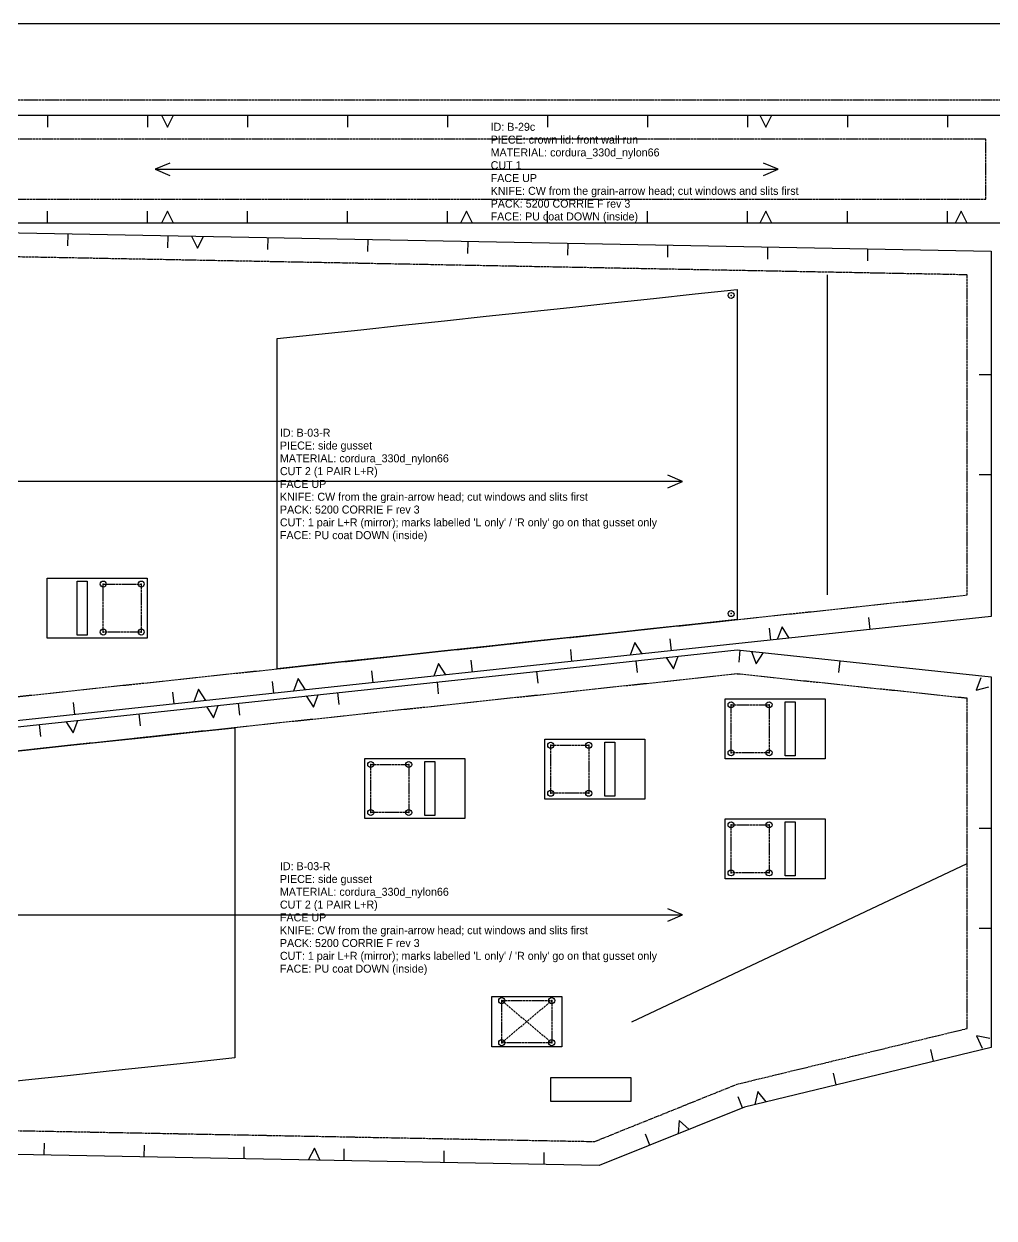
# Model space of a CAD drawing. Header units: millimetres. Extents: x 0 to 8058, y -22 to 1524.
# Drawn here: x 4089 to 4574, y 927 to 1524 of the extents above; entities that cross this region are included whole.
import ezdxf

# ---------------------------------------------------------------- set-up
doc = ezdxf.new("R2010")
doc.units = ezdxf.units.MM
doc.linetypes.add('DASHED', pattern=[1.524, 1.27, -0.254])
for name, color, linetype in [('CUT', 7, 'Continuous'), ('DRILL', 4, 'Continuous'), ('GRAIN', 5, 'Continuous'), ('INTERNAL', 6, 'Continuous'), ('NOTCH', 1, 'Continuous'), ('SEW', 3, 'Continuous'), ('TEXT', 2, 'Continuous')]:
    doc.layers.add(name, color=color, linetype=linetype)

msp = doc.modelspace()

# ---------------------------------------------------------------- linework, layer by layer
at = {"layer": 'CUT'}
for points in [[(4038.88, 1424.36), (4038.88, 1478.36), (4582.1, 1478.36), (4582.1, 1424.36)], [(4572.75, 1410.36), (4572.75, 1227.8), (4037.02, 1170.51), (3964.55, 1162.76), (3837.51, 1176.18), (3837.51, 1361.42), (3960.87, 1391.29), (4033.53, 1420.53)], [(3837.51, 963.57), (3837.51, 1146.13), (4373.23, 1203.41), (4445.7, 1211.16), (4572.75, 1197.75), (4572.75, 1012.51), (4449.38, 982.64), (4376.72, 953.39)]]:
    msp.add_lwpolyline(points, close=True, dxfattribs=at)
at = {"layer": 'CUT', "linetype": 'CONTINUOUS'}
msp.add_lwpolyline([(4352.51, 985.48), (4352.51, 997.48), (4392.51, 997.48), (4392.51, 985.48)], close=True, dxfattribs=at)
at = {"layer": 'DRILL'}
for centre in [(4442.75, 1388.28), (4128.75, 1244.07), (4147.75, 1244.07), (4442.75, 1229.28), (4128.75, 1220.07), (4147.75, 1220.07), (4442.71, 1183.7), (4461.71, 1183.7), (4352.51, 1163.48), (4371.51, 1163.48), (4442.71, 1159.7), (4461.71, 1159.7), (4262.51, 1153.86), (4281.51, 1153.86), (4352.51, 1139.48), (4371.51, 1139.48), (4262.51, 1129.86), (4281.51, 1129.86), (4442.71, 1123.7), (4461.71, 1123.7), (4442.71, 1099.7), (4461.71, 1099.7), (4328.01, 1035.84), (4353.01, 1035.84), (4328.01, 1014.84), (4353.01, 1014.84)]:
    msp.add_circle(centre, 1.5, dxfattribs=at)
for p in [(4442.75, 1388.28), (4128.75, 1244.07), (4147.75, 1244.07), (4442.75, 1229.28), (4128.75, 1220.07), (4147.75, 1220.07), (4442.71, 1183.7), (4461.71, 1183.7), (4352.51, 1163.48), (4371.51, 1163.48), (4442.71, 1159.7), (4461.71, 1159.7), (4262.51, 1153.86), (4281.51, 1153.86), (4352.51, 1139.48), (4371.51, 1139.48), (4262.51, 1129.86), (4281.51, 1129.86), (4442.71, 1123.7), (4461.71, 1123.7), (4442.71, 1099.7), (4461.71, 1099.7), (4328.01, 1035.84), (4353.01, 1035.84), (4328.01, 1014.84), (4353.01, 1014.84)]:
    msp.add_point(p, dxfattribs=at)
at = {"layer": 'GRAIN'}
for points in [[(4162.09, 1454.47), (4154.72, 1451.36), (4162.09, 1448.24)], [(4154.72, 1451.36), (4466.26, 1451.36)], [(4458.89, 1448.24), (4466.26, 1451.36), (4458.89, 1454.47)], [(4418.5, 1295.28), (3991.76, 1295.28)], [(4411.13, 1292.16), (4418.5, 1295.28), (4411.13, 1298.4)], [(4411.13, 1075.53), (4418.5, 1078.65), (4411.13, 1081.76)], [(3991.76, 1078.65), (4418.5, 1078.65)]]:
    msp.add_lwpolyline(points, dxfattribs=at)
at = {"layer": 'INTERNAL', "linetype": 'CONTINUOUS'}
for points in [[(4490.75, 1398.58), (4490.75, 1238.58)], [(4445.75, 1366.28), (4445.75, 1226.28)], [(4393.01, 1025.34), (4560.75, 1104.45)]]:
    msp.add_lwpolyline(points, dxfattribs=at)
for points in [[(4445.75, 1226.28), (4424.84, 1224.05), (4403.93, 1221.81), (4383.02, 1219.58), (4362.11, 1217.34), (4341.2, 1215.11), (4320.29, 1212.87), (4299.38, 1210.63), (4278.47, 1208.4), (4257.56, 1206.16), (4236.65, 1203.93), (4215.75, 1201.69), (4215.75, 1366.69), (4236.65, 1368.93), (4257.56, 1371.16), (4278.47, 1373.4), (4299.38, 1375.63), (4320.29, 1377.87), (4341.2, 1380.11), (4362.11, 1382.34), (4383.02, 1384.58), (4403.93, 1386.81), (4424.84, 1389.05), (4445.75, 1391.28)], [(4150.75, 1247.07), (4150.75, 1217.07), (4100.75, 1217.07), (4100.75, 1247.07)], [(4120.75, 1245.57), (4120.75, 1218.57), (4115.75, 1218.57), (4115.75, 1245.57)], [(4439.71, 1156.7), (4439.71, 1186.7), (4489.71, 1186.7), (4489.71, 1156.7)], [(4469.71, 1158.2), (4469.71, 1185.2), (4474.71, 1185.2), (4474.71, 1158.2)], [(3964.51, 1147.64), (3985.42, 1149.88), (4006.33, 1152.11), (4027.24, 1154.35), (4048.15, 1156.58), (4069.05, 1158.82), (4089.96, 1161.06), (4110.87, 1163.29), (4131.78, 1165.53), (4152.69, 1167.76), (4173.6, 1170), (4194.51, 1172.23), (4194.51, 1007.23), (4173.6, 1005), (4152.69, 1002.76), (4131.78, 1000.53), (4110.87, 998.29), (4089.96, 996.06), (4069.05, 993.82), (4048.15, 991.58), (4027.24, 989.35), (4006.33, 987.11), (3985.42, 984.88), (3964.51, 982.64)], [(4349.51, 1136.48), (4349.51, 1166.48), (4399.51, 1166.48), (4399.51, 1136.48)], [(4379.51, 1137.98), (4379.51, 1164.98), (4384.51, 1164.98), (4384.51, 1137.98)], [(4259.51, 1126.86), (4259.51, 1156.86), (4309.51, 1156.86), (4309.51, 1126.86)], [(4289.51, 1128.36), (4289.51, 1155.36), (4294.51, 1155.36), (4294.51, 1128.36)], [(4439.71, 1096.7), (4439.71, 1126.7), (4489.71, 1126.7), (4489.71, 1096.7)], [(4469.71, 1098.2), (4469.71, 1125.2), (4474.71, 1125.2), (4474.71, 1098.2)], [(4323.01, 1012.84), (4323.01, 1037.84), (4358.01, 1037.84), (4358.01, 1012.84)]]:
    msp.add_lwpolyline(points, close=True, dxfattribs=at)
at = {"layer": 'NOTCH'}
for points in [[(4100.88, 1478.36), (4100.88, 1472.36)], [(4150.88, 1478.36), (4150.88, 1472.36)], [(4157.91, 1478.36), (4160.91, 1472.36), (4163.91, 1478.36)], [(4200.88, 1478.36), (4200.88, 1472.36)], [(4250.88, 1478.36), (4250.88, 1472.36)], [(4300.88, 1478.36), (4300.88, 1472.36)], [(4350.88, 1478.36), (4350.88, 1472.36)], [(4400.88, 1478.36), (4400.88, 1472.36)], [(4450.88, 1478.36), (4450.88, 1472.36)], [(4457.08, 1478.36), (4460.08, 1472.36), (4463.08, 1478.36)], [(4500.88, 1478.36), (4500.88, 1472.36)], [(4550.88, 1478.36), (4550.88, 1472.36)], [(4100.88, 1424.36), (4100.88, 1430.36)], [(4150.88, 1424.36), (4150.88, 1430.36)], [(4163.91, 1424.36), (4160.91, 1430.36), (4157.91, 1424.36)], [(4200.88, 1424.36), (4200.88, 1430.36)], [(4250.88, 1424.36), (4250.88, 1430.36)], [(4300.88, 1424.36), (4300.88, 1430.36)], [(4313.49, 1424.36), (4310.49, 1430.36), (4307.49, 1424.36)], [(4350.88, 1424.36), (4350.88, 1430.36)], [(4400.88, 1424.36), (4400.88, 1430.36)], [(4450.88, 1424.36), (4450.88, 1430.36)], [(4463.07, 1424.36), (4460.07, 1430.36), (4457.07, 1424.36)], [(4500.88, 1424.36), (4500.88, 1430.36)], [(4550.88, 1424.36), (4550.88, 1430.36)], [(4560.8, 1424.36), (4557.8, 1430.36), (4554.8, 1424.36)], [(4111.05, 1419.07), (4110.94, 1413.07)], [(4161.04, 1418.13), (4160.93, 1412.13)], [(4172.97, 1417.9), (4175.86, 1411.84), (4178.97, 1417.79)], [(4211.03, 1417.18), (4210.92, 1411.18)], [(4261.03, 1416.24), (4260.91, 1410.24)], [(4311.02, 1415.3), (4310.9, 1409.3)], [(4361.01, 1414.35), (4360.89, 1408.35)], [(4411, 1413.41), (4410.89, 1407.41)], [(4460.99, 1412.47), (4460.88, 1406.47)], [(4510.98, 1411.52), (4510.87, 1405.52)], [(4572.75, 1348.58), (4566.75, 1348.58)], [(4572.75, 1298.58), (4566.75, 1298.58)], [(4512.3, 1221.33), (4511.67, 1227.3)], [(4462.59, 1216.02), (4461.95, 1221.98)], [(4471.8, 1217), (4468.18, 1222.65), (4465.84, 1216.36)], [(4398.2, 1209.13), (4394.58, 1214.78), (4392.24, 1208.5)], [(4412.87, 1210.7), (4412.23, 1216.67)], [(4313.44, 1200.07), (4312.8, 1206.04)], [(4363.16, 1205.39), (4362.52, 1211.35)], [(4395.12, 1205.75), (4395.75, 1199.79)], [(4410.25, 1207.37), (4413.87, 1201.73), (4416.22, 1208.01)], [(4447.12, 1211.01), (4446.61, 1205.03)], [(4452.88, 1210.4), (4455.24, 1204.12), (4458.85, 1209.77)], [(4497.09, 1205.74), (4496.46, 1199.77)], [(4263.72, 1194.75), (4263.08, 1200.72)], [(4300.1, 1198.64), (4296.48, 1204.29), (4294.14, 1198.01)], [(4345.4, 1200.44), (4346.04, 1194.47)], [(4214.01, 1189.44), (4213.37, 1195.4)], [(4229.9, 1191.14), (4226.28, 1196.78), (4223.94, 1190.5)], [(4295.68, 1195.12), (4296.32, 1189.16)], [(4567.66, 1197.21), (4565.21, 1190.96), (4571.67, 1192.75)], [(4164.29, 1184.12), (4163.65, 1190.09)], [(4180, 1185.8), (4176.38, 1191.45), (4174.04, 1185.16)], [(4230.25, 1188.12), (4233.87, 1182.48), (4236.22, 1188.76)], [(4245.97, 1189.81), (4246.6, 1183.84)], [(4114.57, 1178.8), (4113.93, 1184.77)], [(4180.35, 1182.79), (4183.97, 1177.14), (4186.32, 1183.43)], [(4196.25, 1184.49), (4196.89, 1178.52)], [(4110.15, 1175.28), (4113.77, 1169.64), (4116.12, 1175.92)], [(4146.53, 1179.17), (4147.17, 1173.21)], [(4096.82, 1173.86), (4097.45, 1167.89)], [(4572.75, 1121.95), (4566.75, 1121.95)], [(4572.75, 1071.95), (4566.75, 1071.95)], [(4572.03, 1016.89), (4565.46, 1018.24), (4568.32, 1012.17)], [(4543.93, 1005.53), (4542.52, 1011.36)], [(4495.34, 993.76), (4493.93, 999.6)], [(4448.48, 982.27), (4446.24, 987.84)], [(4460.34, 985.29), (4456.02, 990.42), (4454.51, 983.88)], [(4421.77, 971.53), (4416.75, 975.97), (4416.21, 969.29)], [(4402.1, 963.61), (4399.85, 969.17)], [(4099.24, 958.63), (4099.35, 964.63)], [(4149.23, 957.69), (4149.34, 963.69)], [(4199.22, 956.74), (4199.33, 962.74)], [(4237.28, 956.03), (4234.4, 962.08), (4231.28, 956.14)], [(4249.21, 955.8), (4249.33, 961.8)], [(4299.2, 954.86), (4299.32, 960.86)], [(4349.19, 953.91), (4349.31, 959.91)]]:
    msp.add_lwpolyline(points, dxfattribs=at)
at = {"layer": 'SEW', "linetype": 'DASHED'}
for points in [[(4050.88, 1436.36), (4570.1, 1436.36), (4570.1, 1466.36), (4050.88, 1466.36)], [(4560.75, 1398.58), (4035.75, 1408.49), (3964.55, 1379.83), (3849.51, 1351.98), (3849.51, 1186.98), (3964.55, 1174.83), (4035.75, 1182.44), (4560.75, 1238.58)], [(4147.75, 1244.07), (4147.75, 1220.07), (4128.75, 1220.07), (4128.75, 1244.07)], [(3849.51, 975.34), (4374.51, 965.44), (4445.71, 994.1), (4560.75, 1021.95), (4560.75, 1186.95), (4445.71, 1199.1), (4374.51, 1191.48), (3849.51, 1135.34)], [(4442.71, 1159.7), (4442.71, 1183.7), (4461.71, 1183.7), (4461.71, 1159.7)], [(4352.51, 1139.48), (4352.51, 1163.48), (4371.51, 1163.48), (4371.51, 1139.48)], [(4262.51, 1129.86), (4262.51, 1153.86), (4281.51, 1153.86), (4281.51, 1129.86)], [(4442.71, 1099.7), (4442.71, 1123.7), (4461.71, 1123.7), (4461.71, 1099.7)], [(4328.01, 1014.84), (4328.01, 1035.84), (4353.01, 1035.84), (4353.01, 1014.84)]]:
    msp.add_lwpolyline(points, close=True, dxfattribs=at)
for points in [[(4328.01, 1014.84), (4353.01, 1035.84)], [(4328.01, 1035.84), (4353.01, 1014.84)]]:
    msp.add_lwpolyline(points, dxfattribs=at)
at = {"layer": 'TEXT', "linetype": 'DASHED'}
msp.add_line((0, 1486), (7996.27, 1486), dxfattribs=at)
at = {"layer": 'TEXT'}
msp.add_lwpolyline([(0, 0), (7996.27, 0), (7996.27, 1524), (0, 1524)], close=True, dxfattribs=at)

# ---------------------------------------------------------------- texts
for s, p in [('ID: B-29c', (4322.49, 1470.56)), ('PIECE: crown lid: front wall run', (4322.49, 1464.16)), ('MATERIAL: cordura_330d_nylon66', (4322.49, 1457.76)), ('CUT 1', (4322.49, 1451.36)), ('FACE UP', (4322.49, 1444.96)), ('KNIFE: CW from the grain-arrow head; cut windows and slits first', (4322.49, 1438.56)), ('PACK: 5200 CORRIE F rev 3', (4322.49, 1432.16)), ('FACE: PU coat DOWN (inside)', (4322.49, 1425.76)), ('ID: B-03-R', (4217.13, 1317.68)), ('PIECE: side gusset', (4217.13, 1311.28)), ('MATERIAL: cordura_330d_nylon66', (4217.13, 1304.88)), ('CUT 2 (1 PAIR L+R)', (4217.13, 1298.48)), ('FACE UP', (4217.13, 1292.08)), ('KNIFE: CW from the grain-arrow head; cut windows and slits first', (4217.13, 1285.68)), ('PACK: 5200 CORRIE F rev 3', (4217.13, 1279.28)), ("CUT: 1 pair L+R (mirror); marks labelled 'L only' / 'R only' go on that gusset only", (4217.13, 1272.88)), ('FACE: PU coat DOWN (inside)', (4217.13, 1266.48)), ('ID: B-03-R', (4217.13, 1101.05)), ('PIECE: side gusset', (4217.13, 1094.65)), ('MATERIAL: cordura_330d_nylon66', (4217.13, 1088.25)), ('CUT 2 (1 PAIR L+R)', (4217.13, 1081.85)), ('FACE UP', (4217.13, 1075.45)), ('KNIFE: CW from the grain-arrow head; cut windows and slits first', (4217.13, 1069.05)), ('PACK: 5200 CORRIE F rev 3', (4217.13, 1062.65)), ("CUT: 1 pair L+R (mirror); marks labelled 'L only' / 'R only' go on that gusset only", (4217.13, 1056.25)), ('FACE: PU coat DOWN (inside)', (4217.13, 1049.85))]:
    msp.add_text(s, height=4, dxfattribs=at).set_placement(p)

doc.saveas('drawing.dxf')
